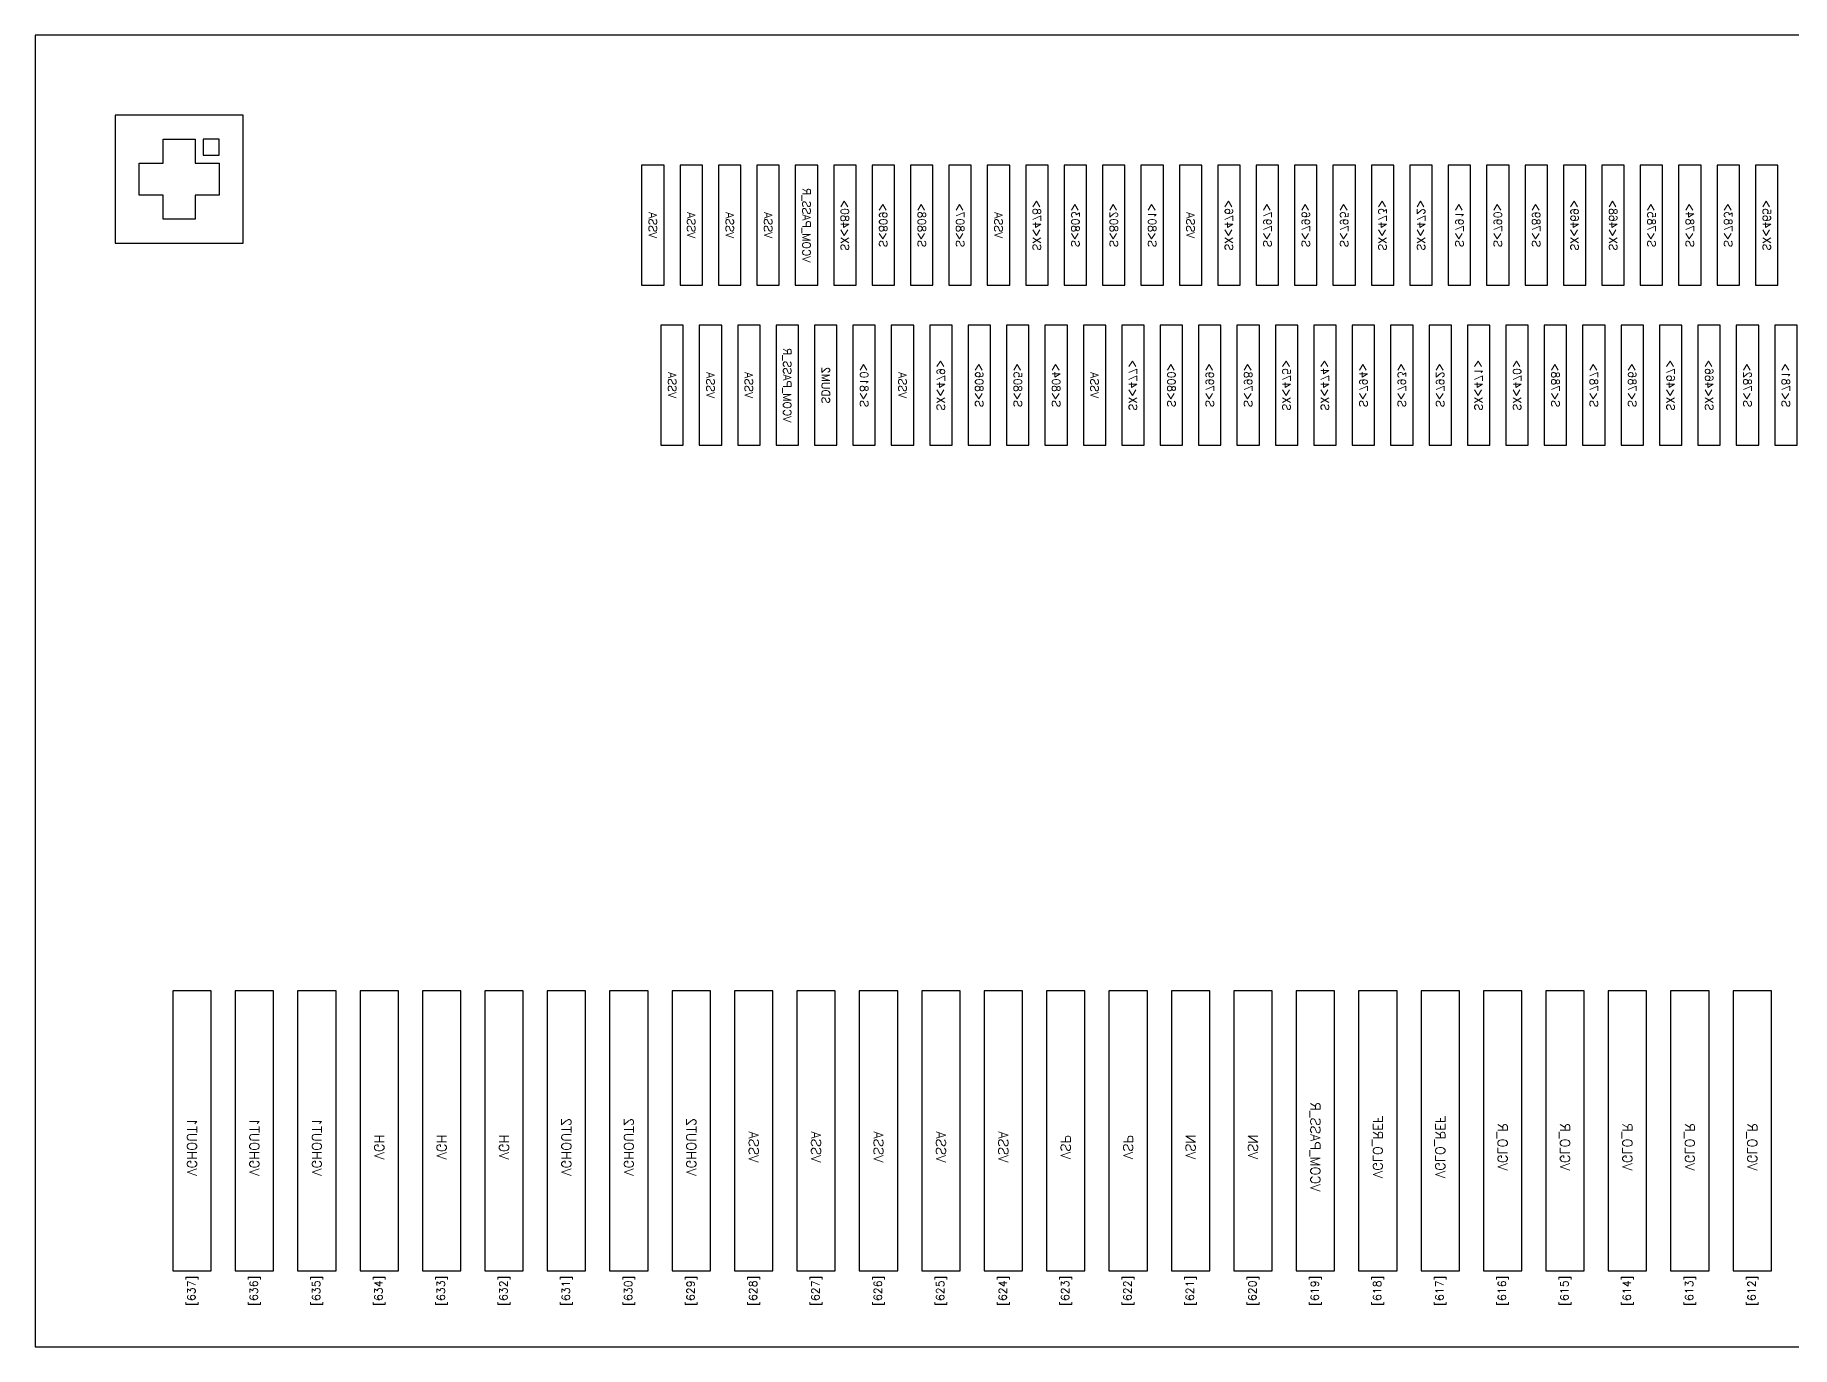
# Model space of a CAD drawing. Header units: millimetres. Extents: x 1862 to 2439, y 367 to 860.
# Drawn here: x 2045.276 to 2046.374, y 557.223 to 558.043 of the extents above; entities that cross this region are included whole.
import ezdxf
from ezdxf.enums import TextEntityAlignment as Align

# ---------------------------------------------------------------- set-up
doc = ezdxf.new("R2010")
doc.units = ezdxf.units.MM
doc.layers.add('标 注', color=3, linetype='Continuous')
doc.styles.get("Standard").update_dxf_attribs({"font": 'txt', "bigfont": 'gbcbig.shx'})

# ---------------------------------------------------------------- blocks, each defined once
blk = doc.blocks.new('LCD')
at = {"color": 6}
for points in [[(7384.9624, -537.3052), (7409.9624, -537.3052), (7409.9624, -536.4852), (7384.9624, -536.4852)], [(7385.0124, -536.6152), (7385.0924, -536.6152), (7385.0924, -536.5352), (7385.0124, -536.5352)], [(7385.0424, -536.5502), (7385.0624, -536.5502), (7385.0624, -536.5652), (7385.0774, -536.5652), (7385.0774, -536.5852), (7385.0624, -536.5852), (7385.0624, -536.6002), (7385.0424, -536.6002), (7385.0424, -536.5852), (7385.0274, -536.5852), (7385.0274, -536.5652), (7385.0424, -536.5652)], [(7385.0674, -536.5602), (7385.0774, -536.5602), (7385.0774, -536.5502), (7385.0674, -536.5502)], [(7385.3414, -536.6415), (7385.3554, -536.6415), (7385.3554, -536.5665), (7385.3414, -536.5665)], [(7385.3414, -536.6415), (7385.3554, -536.6415), (7385.3554, -536.5665), (7385.3414, -536.5665)], [(7385.3654, -536.6415), (7385.3794, -536.6415), (7385.3794, -536.5665), (7385.3654, -536.5665)], [(7385.3654, -536.6415), (7385.3794, -536.6415), (7385.3794, -536.5665), (7385.3654, -536.5665)], [(7385.3894, -536.6415), (7385.4034, -536.6415), (7385.4034, -536.5665), (7385.3894, -536.5665)], [(7385.3894, -536.6415), (7385.4034, -536.6415), (7385.4034, -536.5665), (7385.3894, -536.5665)], [(7385.4134, -536.6415), (7385.4274, -536.6415), (7385.4274, -536.5665), (7385.4134, -536.5665)], [(7385.4134, -536.6415), (7385.4274, -536.6415), (7385.4274, -536.5665), (7385.4134, -536.5665)], [(7385.4374, -536.6415), (7385.4514, -536.6415), (7385.4514, -536.5665), (7385.4374, -536.5665)], [(7385.4374, -536.6415), (7385.4514, -536.6415), (7385.4514, -536.5665), (7385.4374, -536.5665)], [(7385.4614, -536.6415), (7385.4754, -536.6415), (7385.4754, -536.5665), (7385.4614, -536.5665)], [(7385.4614, -536.6415), (7385.4754, -536.6415), (7385.4754, -536.5665), (7385.4614, -536.5665)], [(7385.4854, -536.6415), (7385.4994, -536.6415), (7385.4994, -536.5665), (7385.4854, -536.5665)], [(7385.4854, -536.6415), (7385.4994, -536.6415), (7385.4994, -536.5665), (7385.4854, -536.5665)], [(7385.5094, -536.6415), (7385.5234, -536.6415), (7385.5234, -536.5665), (7385.5094, -536.5665)], [(7385.5094, -536.6415), (7385.5234, -536.6415), (7385.5234, -536.5665), (7385.5094, -536.5665)], [(7385.5334, -536.6415), (7385.5474, -536.6415), (7385.5474, -536.5665), (7385.5334, -536.5665)], [(7385.5334, -536.6415), (7385.5474, -536.6415), (7385.5474, -536.5665), (7385.5334, -536.5665)], [(7385.5574, -536.6415), (7385.5714, -536.6415), (7385.5714, -536.5665), (7385.5574, -536.5665)], [(7385.5574, -536.6415), (7385.5714, -536.6415), (7385.5714, -536.5665), (7385.5574, -536.5665)], [(7385.5814, -536.6415), (7385.5954, -536.6415), (7385.5954, -536.5665), (7385.5814, -536.5665)], [(7385.5814, -536.6415), (7385.5954, -536.6415), (7385.5954, -536.5665), (7385.5814, -536.5665)], [(7385.6054, -536.6415), (7385.6194, -536.6415), (7385.6194, -536.5665), (7385.6054, -536.5665)], [(7385.6054, -536.6415), (7385.6194, -536.6415), (7385.6194, -536.5665), (7385.6054, -536.5665)], [(7385.6294, -536.6415), (7385.6434, -536.6415), (7385.6434, -536.5665), (7385.6294, -536.5665)], [(7385.6294, -536.6415), (7385.6434, -536.6415), (7385.6434, -536.5665), (7385.6294, -536.5665)], [(7385.6534, -536.6415), (7385.6674, -536.6415), (7385.6674, -536.5665), (7385.6534, -536.5665)], [(7385.6534, -536.6415), (7385.6674, -536.6415), (7385.6674, -536.5665), (7385.6534, -536.5665)], [(7385.6774, -536.6415), (7385.6914, -536.6415), (7385.6914, -536.5665), (7385.6774, -536.5665)], [(7385.6774, -536.6415), (7385.6914, -536.6415), (7385.6914, -536.5665), (7385.6774, -536.5665)], [(7385.7014, -536.6415), (7385.7154, -536.6415), (7385.7154, -536.5665), (7385.7014, -536.5665)], [(7385.7014, -536.6415), (7385.7154, -536.6415), (7385.7154, -536.5665), (7385.7014, -536.5665)], [(7385.7254, -536.6415), (7385.7394, -536.6415), (7385.7394, -536.5665), (7385.7254, -536.5665)], [(7385.7254, -536.6415), (7385.7394, -536.6415), (7385.7394, -536.5665), (7385.7254, -536.5665)], [(7385.7494, -536.6415), (7385.7634, -536.6415), (7385.7634, -536.5665), (7385.7494, -536.5665)], [(7385.7494, -536.6415), (7385.7634, -536.6415), (7385.7634, -536.5665), (7385.7494, -536.5665)], [(7385.7734, -536.6415), (7385.7874, -536.6415), (7385.7874, -536.5665), (7385.7734, -536.5665)], [(7385.7734, -536.6415), (7385.7874, -536.6415), (7385.7874, -536.5665), (7385.7734, -536.5665)], [(7385.7974, -536.6415), (7385.8114, -536.6415), (7385.8114, -536.5665), (7385.7974, -536.5665)], [(7385.7974, -536.6415), (7385.8114, -536.6415), (7385.8114, -536.5665), (7385.7974, -536.5665)], [(7385.8214, -536.6415), (7385.8354, -536.6415), (7385.8354, -536.5665), (7385.8214, -536.5665)], [(7385.8214, -536.6415), (7385.8354, -536.6415), (7385.8354, -536.5665), (7385.8214, -536.5665)], [(7385.8454, -536.6415), (7385.8594, -536.6415), (7385.8594, -536.5665), (7385.8454, -536.5665)], [(7385.8454, -536.6415), (7385.8594, -536.6415), (7385.8594, -536.5665), (7385.8454, -536.5665)], [(7385.8694, -536.6415), (7385.8834, -536.6415), (7385.8834, -536.5665), (7385.8694, -536.5665)], [(7385.8694, -536.6415), (7385.8834, -536.6415), (7385.8834, -536.5665), (7385.8694, -536.5665)], [(7385.8934, -536.6415), (7385.9074, -536.6415), (7385.9074, -536.5665), (7385.8934, -536.5665)], [(7385.8934, -536.6415), (7385.9074, -536.6415), (7385.9074, -536.5665), (7385.8934, -536.5665)], [(7385.9174, -536.6415), (7385.9314, -536.6415), (7385.9314, -536.5665), (7385.9174, -536.5665)], [(7385.9174, -536.6415), (7385.9314, -536.6415), (7385.9314, -536.5665), (7385.9174, -536.5665)], [(7385.9414, -536.6415), (7385.9554, -536.6415), (7385.9554, -536.5665), (7385.9414, -536.5665)], [(7385.9414, -536.6415), (7385.9554, -536.6415), (7385.9554, -536.5665), (7385.9414, -536.5665)], [(7385.9654, -536.6415), (7385.9794, -536.6415), (7385.9794, -536.5665), (7385.9654, -536.5665)], [(7385.9654, -536.6415), (7385.9794, -536.6415), (7385.9794, -536.5665), (7385.9654, -536.5665)], [(7385.9894, -536.6415), (7386.0034, -536.6415), (7386.0034, -536.5665), (7385.9894, -536.5665)], [(7385.9894, -536.6415), (7386.0034, -536.6415), (7386.0034, -536.5665), (7385.9894, -536.5665)], [(7386.0134, -536.6415), (7386.0274, -536.6415), (7386.0274, -536.5665), (7386.0134, -536.5665)], [(7386.0134, -536.6415), (7386.0274, -536.6415), (7386.0274, -536.5665), (7386.0134, -536.5665)], [(7386.0374, -536.6415), (7386.0514, -536.6415), (7386.0514, -536.5665), (7386.0374, -536.5665)], [(7386.0374, -536.6415), (7386.0514, -536.6415), (7386.0514, -536.5665), (7386.0374, -536.5665)], [(7385.3534, -536.7415), (7385.3674, -536.7415), (7385.3674, -536.6665), (7385.3534, -536.6665)], [(7385.3534, -536.7415), (7385.3674, -536.7415), (7385.3674, -536.6665), (7385.3534, -536.6665)], [(7385.3774, -536.7415), (7385.3914, -536.7415), (7385.3914, -536.6665), (7385.3774, -536.6665)], [(7385.3774, -536.7415), (7385.3914, -536.7415), (7385.3914, -536.6665), (7385.3774, -536.6665)], [(7385.4014, -536.7415), (7385.4154, -536.7415), (7385.4154, -536.6665), (7385.4014, -536.6665)], [(7385.4014, -536.7415), (7385.4154, -536.7415), (7385.4154, -536.6665), (7385.4014, -536.6665)], [(7385.4254, -536.7415), (7385.4394, -536.7415), (7385.4394, -536.6665), (7385.4254, -536.6665)], [(7385.4254, -536.7415), (7385.4394, -536.7415), (7385.4394, -536.6665), (7385.4254, -536.6665)], [(7385.4494, -536.7415), (7385.4634, -536.7415), (7385.4634, -536.6665), (7385.4494, -536.6665)], [(7385.4494, -536.7415), (7385.4634, -536.7415), (7385.4634, -536.6665), (7385.4494, -536.6665)], [(7385.4734, -536.7415), (7385.4874, -536.7415), (7385.4874, -536.6665), (7385.4734, -536.6665)], [(7385.4734, -536.7415), (7385.4874, -536.7415), (7385.4874, -536.6665), (7385.4734, -536.6665)], [(7385.4974, -536.7415), (7385.5114, -536.7415), (7385.5114, -536.6665), (7385.4974, -536.6665)], [(7385.4974, -536.7415), (7385.5114, -536.7415), (7385.5114, -536.6665), (7385.4974, -536.6665)], [(7385.5214, -536.7415), (7385.5354, -536.7415), (7385.5354, -536.6665), (7385.5214, -536.6665)], [(7385.5214, -536.7415), (7385.5354, -536.7415), (7385.5354, -536.6665), (7385.5214, -536.6665)], [(7385.5454, -536.7415), (7385.5594, -536.7415), (7385.5594, -536.6665), (7385.5454, -536.6665)], [(7385.5454, -536.7415), (7385.5594, -536.7415), (7385.5594, -536.6665), (7385.5454, -536.6665)], [(7385.5694, -536.7415), (7385.5834, -536.7415), (7385.5834, -536.6665), (7385.5694, -536.6665)], [(7385.5694, -536.7415), (7385.5834, -536.7415), (7385.5834, -536.6665), (7385.5694, -536.6665)], [(7385.5934, -536.7415), (7385.6074, -536.7415), (7385.6074, -536.6665), (7385.5934, -536.6665)], [(7385.5934, -536.7415), (7385.6074, -536.7415), (7385.6074, -536.6665), (7385.5934, -536.6665)], [(7385.6174, -536.7415), (7385.6314, -536.7415), (7385.6314, -536.6665), (7385.6174, -536.6665)], [(7385.6174, -536.7415), (7385.6314, -536.7415), (7385.6314, -536.6665), (7385.6174, -536.6665)], [(7385.6414, -536.7415), (7385.6554, -536.7415), (7385.6554, -536.6665), (7385.6414, -536.6665)], [(7385.6414, -536.7415), (7385.6554, -536.7415), (7385.6554, -536.6665), (7385.6414, -536.6665)], [(7385.6654, -536.7415), (7385.6794, -536.7415), (7385.6794, -536.6665), (7385.6654, -536.6665)], [(7385.6654, -536.7415), (7385.6794, -536.7415), (7385.6794, -536.6665), (7385.6654, -536.6665)], [(7385.6894, -536.7415), (7385.7034, -536.7415), (7385.7034, -536.6665), (7385.6894, -536.6665)], [(7385.6894, -536.7415), (7385.7034, -536.7415), (7385.7034, -536.6665), (7385.6894, -536.6665)], [(7385.7134, -536.7415), (7385.7274, -536.7415), (7385.7274, -536.6665), (7385.7134, -536.6665)], [(7385.7134, -536.7415), (7385.7274, -536.7415), (7385.7274, -536.6665), (7385.7134, -536.6665)], [(7385.7374, -536.7415), (7385.7514, -536.7415), (7385.7514, -536.6665), (7385.7374, -536.6665)], [(7385.7374, -536.7415), (7385.7514, -536.7415), (7385.7514, -536.6665), (7385.7374, -536.6665)], [(7385.7614, -536.7415), (7385.7754, -536.7415), (7385.7754, -536.6665), (7385.7614, -536.6665)], [(7385.7614, -536.7415), (7385.7754, -536.7415), (7385.7754, -536.6665), (7385.7614, -536.6665)], [(7385.7854, -536.7415), (7385.7994, -536.7415), (7385.7994, -536.6665), (7385.7854, -536.6665)], [(7385.7854, -536.7415), (7385.7994, -536.7415), (7385.7994, -536.6665), (7385.7854, -536.6665)], [(7385.8094, -536.7415), (7385.8234, -536.7415), (7385.8234, -536.6665), (7385.8094, -536.6665)], [(7385.8094, -536.7415), (7385.8234, -536.7415), (7385.8234, -536.6665), (7385.8094, -536.6665)], [(7385.8334, -536.7415), (7385.8474, -536.7415), (7385.8474, -536.6665), (7385.8334, -536.6665)], [(7385.8334, -536.7415), (7385.8474, -536.7415), (7385.8474, -536.6665), (7385.8334, -536.6665)], [(7385.8574, -536.7415), (7385.8714, -536.7415), (7385.8714, -536.6665), (7385.8574, -536.6665)], [(7385.8574, -536.7415), (7385.8714, -536.7415), (7385.8714, -536.6665), (7385.8574, -536.6665)], [(7385.8814, -536.7415), (7385.8954, -536.7415), (7385.8954, -536.6665), (7385.8814, -536.6665)], [(7385.8814, -536.7415), (7385.8954, -536.7415), (7385.8954, -536.6665), (7385.8814, -536.6665)], [(7385.9054, -536.7415), (7385.9194, -536.7415), (7385.9194, -536.6665), (7385.9054, -536.6665)], [(7385.9054, -536.7415), (7385.9194, -536.7415), (7385.9194, -536.6665), (7385.9054, -536.6665)], [(7385.9294, -536.7415), (7385.9434, -536.7415), (7385.9434, -536.6665), (7385.9294, -536.6665)], [(7385.9294, -536.7415), (7385.9434, -536.7415), (7385.9434, -536.6665), (7385.9294, -536.6665)], [(7385.9534, -536.7415), (7385.9674, -536.7415), (7385.9674, -536.6665), (7385.9534, -536.6665)], [(7385.9534, -536.7415), (7385.9674, -536.7415), (7385.9674, -536.6665), (7385.9534, -536.6665)], [(7385.9774, -536.7415), (7385.9914, -536.7415), (7385.9914, -536.6665), (7385.9774, -536.6665)], [(7385.9774, -536.7415), (7385.9914, -536.7415), (7385.9914, -536.6665), (7385.9774, -536.6665)], [(7386.0014, -536.7415), (7386.0154, -536.7415), (7386.0154, -536.6665), (7386.0014, -536.6665)], [(7386.0014, -536.7415), (7386.0154, -536.7415), (7386.0154, -536.6665), (7386.0014, -536.6665)], [(7386.0254, -536.7415), (7386.0394, -536.7415), (7386.0394, -536.6665), (7386.0254, -536.6665)], [(7386.0254, -536.7415), (7386.0394, -536.7415), (7386.0394, -536.6665), (7386.0254, -536.6665)], [(7386.0494, -536.7415), (7386.0634, -536.7415), (7386.0634, -536.6665), (7386.0494, -536.6665)], [(7386.0494, -536.7415), (7386.0634, -536.7415), (7386.0634, -536.6665), (7386.0494, -536.6665)], [(7385.0484, -537.2577), (7385.0724, -537.2577), (7385.0724, -537.0827), (7385.0484, -537.0827)], [(7385.0484, -537.2577), (7385.0724, -537.2577), (7385.0724, -537.0827), (7385.0484, -537.0827)], [(7385.0874, -537.2577), (7385.1114, -537.2577), (7385.1114, -537.0827), (7385.0874, -537.0827)], [(7385.0874, -537.2577), (7385.1114, -537.2577), (7385.1114, -537.0827), (7385.0874, -537.0827)], [(7385.1264, -537.2577), (7385.1504, -537.2577), (7385.1504, -537.0827), (7385.1264, -537.0827)], [(7385.1264, -537.2577), (7385.1504, -537.2577), (7385.1504, -537.0827), (7385.1264, -537.0827)], [(7385.1654, -537.2577), (7385.1894, -537.2577), (7385.1894, -537.0827), (7385.1654, -537.0827)], [(7385.1654, -537.2577), (7385.1894, -537.2577), (7385.1894, -537.0827), (7385.1654, -537.0827)], [(7385.2044, -537.2577), (7385.2284, -537.2577), (7385.2284, -537.0827), (7385.2044, -537.0827)], [(7385.2044, -537.2577), (7385.2284, -537.2577), (7385.2284, -537.0827), (7385.2044, -537.0827)], [(7385.2434, -537.2577), (7385.2674, -537.2577), (7385.2674, -537.0827), (7385.2434, -537.0827)], [(7385.2434, -537.2577), (7385.2674, -537.2577), (7385.2674, -537.0827), (7385.2434, -537.0827)], [(7385.2824, -537.2577), (7385.3064, -537.2577), (7385.3064, -537.0827), (7385.2824, -537.0827)], [(7385.2824, -537.2577), (7385.3064, -537.2577), (7385.3064, -537.0827), (7385.2824, -537.0827)], [(7385.3214, -537.2577), (7385.3454, -537.2577), (7385.3454, -537.0827), (7385.3214, -537.0827)], [(7385.3214, -537.2577), (7385.3454, -537.2577), (7385.3454, -537.0827), (7385.3214, -537.0827)], [(7385.3604, -537.2577), (7385.3844, -537.2577), (7385.3844, -537.0827), (7385.3604, -537.0827)], [(7385.3604, -537.2577), (7385.3844, -537.2577), (7385.3844, -537.0827), (7385.3604, -537.0827)], [(7385.3994, -537.2577), (7385.4234, -537.2577), (7385.4234, -537.0827), (7385.3994, -537.0827)], [(7385.3994, -537.2577), (7385.4234, -537.2577), (7385.4234, -537.0827), (7385.3994, -537.0827)], [(7385.4384, -537.2577), (7385.4624, -537.2577), (7385.4624, -537.0827), (7385.4384, -537.0827)], [(7385.4384, -537.2577), (7385.4624, -537.2577), (7385.4624, -537.0827), (7385.4384, -537.0827)], [(7385.4774, -537.2577), (7385.5014, -537.2577), (7385.5014, -537.0827), (7385.4774, -537.0827)], [(7385.4774, -537.2577), (7385.5014, -537.2577), (7385.5014, -537.0827), (7385.4774, -537.0827)], [(7385.5164, -537.2577), (7385.5404, -537.2577), (7385.5404, -537.0827), (7385.5164, -537.0827)], [(7385.5164, -537.2577), (7385.5404, -537.2577), (7385.5404, -537.0827), (7385.5164, -537.0827)], [(7385.5554, -537.2577), (7385.5794, -537.2577), (7385.5794, -537.0827), (7385.5554, -537.0827)], [(7385.5554, -537.2577), (7385.5794, -537.2577), (7385.5794, -537.0827), (7385.5554, -537.0827)], [(7385.5944, -537.2577), (7385.6184, -537.2577), (7385.6184, -537.0827), (7385.5944, -537.0827)], [(7385.5944, -537.2577), (7385.6184, -537.2577), (7385.6184, -537.0827), (7385.5944, -537.0827)], [(7385.6334, -537.2577), (7385.6574, -537.2577), (7385.6574, -537.0827), (7385.6334, -537.0827)], [(7385.6334, -537.2577), (7385.6574, -537.2577), (7385.6574, -537.0827), (7385.6334, -537.0827)], [(7385.6724, -537.2577), (7385.6964, -537.2577), (7385.6964, -537.0827), (7385.6724, -537.0827)], [(7385.6724, -537.2577), (7385.6964, -537.2577), (7385.6964, -537.0827), (7385.6724, -537.0827)], [(7385.7114, -537.2577), (7385.7354, -537.2577), (7385.7354, -537.0827), (7385.7114, -537.0827)], [(7385.7114, -537.2577), (7385.7354, -537.2577), (7385.7354, -537.0827), (7385.7114, -537.0827)], [(7385.7504, -537.2577), (7385.7744, -537.2577), (7385.7744, -537.0827), (7385.7504, -537.0827)], [(7385.7504, -537.2577), (7385.7744, -537.2577), (7385.7744, -537.0827), (7385.7504, -537.0827)], [(7385.7894, -537.2577), (7385.8134, -537.2577), (7385.8134, -537.0827), (7385.7894, -537.0827)], [(7385.7894, -537.2577), (7385.8134, -537.2577), (7385.8134, -537.0827), (7385.7894, -537.0827)], [(7385.8284, -537.2577), (7385.8524, -537.2577), (7385.8524, -537.0827), (7385.8284, -537.0827)], [(7385.8284, -537.2577), (7385.8524, -537.2577), (7385.8524, -537.0827), (7385.8284, -537.0827)], [(7385.8674, -537.2577), (7385.8914, -537.2577), (7385.8914, -537.0827), (7385.8674, -537.0827)], [(7385.8674, -537.2577), (7385.8914, -537.2577), (7385.8914, -537.0827), (7385.8674, -537.0827)], [(7385.9064, -537.2577), (7385.9304, -537.2577), (7385.9304, -537.0827), (7385.9064, -537.0827)], [(7385.9064, -537.2577), (7385.9304, -537.2577), (7385.9304, -537.0827), (7385.9064, -537.0827)], [(7385.9454, -537.2577), (7385.9694, -537.2577), (7385.9694, -537.0827), (7385.9454, -537.0827)], [(7385.9454, -537.2577), (7385.9694, -537.2577), (7385.9694, -537.0827), (7385.9454, -537.0827)], [(7385.9844, -537.2577), (7386.0084, -537.2577), (7386.0084, -537.0827), (7385.9844, -537.0827)], [(7385.9844, -537.2577), (7386.0084, -537.2577), (7386.0084, -537.0827), (7385.9844, -537.0827)], [(7386.0234, -537.2577), (7386.0474, -537.2577), (7386.0474, -537.0827), (7386.0234, -537.0827)], [(7386.0234, -537.2577), (7386.0474, -537.2577), (7386.0474, -537.0827), (7386.0234, -537.0827)]]:
    blk.add_lwpolyline(points, close=True, dxfattribs=at)
at = {"color": 6, "text_generation_flag": 4}
for s, height, p in [('VCOM_PASS_R', 0.005, (7385.4444, -536.604)), ('SX<480>', 0.005, (7385.4684, -536.604)), ('S<809>', 0.005, (7385.4924, -536.604)), ('S<808>', 0.005, (7385.5164, -536.604)), ('S<807>', 0.005, (7385.5404, -536.604)), ('SX<478>', 0.005, (7385.5884, -536.604)), ('S<803>', 0.005, (7385.6124, -536.604)), ('S<802>', 0.005, (7385.6364, -536.604)), ('S<801>', 0.005, (7385.6604, -536.604)), ('SX<476>', 0.005, (7385.7084, -536.604)), ('S<797>', 0.005, (7385.7324, -536.604)), ('S<796>', 0.005, (7385.7564, -536.604)), ('S<795>', 0.005, (7385.7804, -536.604)), ('SX<473>', 0.005, (7385.8044, -536.604)), ('SX<472>', 0.005, (7385.8284, -536.604)), ('S<791>', 0.005, (7385.8524, -536.604)), ('S<790>', 0.005, (7385.8764, -536.604)), ('S<789>', 0.005, (7385.9004, -536.604)), ('SX<469>', 0.005, (7385.9244, -536.604)), ('SX<468>', 0.005, (7385.9484, -536.604)), ('S<785>', 0.005, (7385.9724, -536.604)), ('S<784>', 0.005, (7385.9964, -536.604)), ('S<783>', 0.005, (7386.0204, -536.604)), ('SX<465>', 0.005, (7386.0444, -536.604)), ('VSSA', 0.005, (7385.3484, -536.604)), ('VSSA', 0.005, (7385.3724, -536.604)), ('VSSA', 0.005, (7385.3964, -536.604)), ('VSSA', 0.005, (7385.4204, -536.604)), ('VSSA', 0.005, (7385.5644, -536.604)), ('VSSA', 0.005, (7385.6844, -536.604)), ('VCOM_PASS_R', 0.005, (7385.4324, -536.704)), ('SX<479>', 0.005, (7385.5284, -536.704)), ('SX<477>', 0.005, (7385.6484, -536.704)), ('SX<475>', 0.005, (7385.7444, -536.704)), ('SX<474>', 0.005, (7385.7684, -536.704)), ('SX<471>', 0.005, (7385.8644, -536.704)), ('SX<470>', 0.005, (7385.8884, -536.704)), ('SX<467>', 0.005, (7385.9844, -536.704)), ('SX<466>', 0.005, (7386.0084, -536.704)), ('VSSA', 0.005, (7385.3604, -536.704)), ('VSSA', 0.005, (7385.3844, -536.704)), ('VSSA', 0.005, (7385.4084, -536.704)), ('SDUM2', 0.005, (7385.4564, -536.704)), ('S<810>', 0.005, (7385.4804, -536.704)), ('VSSA', 0.005, (7385.5044, -536.704)), ('S<806>', 0.005, (7385.5524, -536.704)), ('S<805>', 0.005, (7385.5764, -536.704)), ('S<804>', 0.005, (7385.6004, -536.704)), ('VSSA', 0.005, (7385.6244, -536.704)), ('S<800>', 0.005, (7385.6724, -536.704)), ('S<799>', 0.005, (7385.6964, -536.704)), ('S<798>', 0.005, (7385.7204, -536.704)), ('S<794>', 0.005, (7385.7924, -536.704)), ('S<793>', 0.005, (7385.8164, -536.704)), ('S<792>', 0.005, (7385.8404, -536.704)), ('S<788>', 0.005, (7385.9124, -536.704)), ('S<787>', 0.005, (7385.9364, -536.704)), ('S<786>', 0.005, (7385.9604, -536.704)), ('S<782>', 0.005, (7386.0324, -536.704)), ('S<781>', 0.005, (7386.0564, -536.704)), ('VCOM_PASS_R', 0.006, (7385.7624, -537.1802)), ('VGLO_REF', 0.006, (7385.8014, -537.1802)), ('VGLO_REF', 0.006, (7385.8404, -537.1802)), ('VGHOUT1', 0.006, (7385.0604, -537.1802)), ('VGHOUT1', 0.006, (7385.0994, -537.1802)), ('VGHOUT1', 0.006, (7385.1384, -537.1802)), ('VGHOUT2', 0.006, (7385.2944, -537.1802)), ('VGHOUT2', 0.006, (7385.3334, -537.1802)), ('VGHOUT2', 0.006, (7385.3724, -537.1802)), ('VSSA', 0.006, (7385.4114, -537.1802)), ('VSSA', 0.006, (7385.4504, -537.1802)), ('VSSA', 0.006, (7385.4894, -537.1802)), ('VSSA', 0.006, (7385.5284, -537.1802)), ('VSSA', 0.006, (7385.5674, -537.1802)), ('VGLO_R', 0.006, (7385.8794, -537.1802)), ('VGLO_R', 0.006, (7385.9184, -537.1802)), ('VGLO_R', 0.006, (7385.9574, -537.1802)), ('VGLO_R', 0.006, (7385.9964, -537.1802)), ('VGLO_R', 0.006, (7386.0354, -537.1802)), ('VGH', 0.006, (7385.1774, -537.1802)), ('VGH', 0.006, (7385.2164, -537.1802)), ('VGH', 0.006, (7385.2554, -537.1802)), ('VSP', 0.006, (7385.6064, -537.1802)), ('VSP', 0.006, (7385.6454, -537.1802)), ('VSN', 0.006, (7385.6844, -537.1802)), ('VSN', 0.006, (7385.7234, -537.1802))]:
    blk.add_text(s, height=height, rotation=90, dxfattribs=at).set_placement(p, align=Align.MIDDLE_CENTER)
at = {"color": 6}
for s, p in [('[637]', (7385.06, -537.2701)), ('[636]', (7385.099, -537.2701)), ('[635]', (7385.138, -537.2701)), ('[634]', (7385.177, -537.2701)), ('[633]', (7385.216, -537.2701)), ('[632]', (7385.255, -537.2701)), ('[631]', (7385.294, -537.2701)), ('[630]', (7385.333, -537.2701)), ('[629]', (7385.372, -537.2701)), ('[628]', (7385.411, -537.2701)), ('[627]', (7385.45, -537.2701)), ('[626]', (7385.489, -537.2701)), ('[625]', (7385.528, -537.2701)), ('[624]', (7385.567, -537.2701)), ('[623]', (7385.606, -537.2701)), ('[622]', (7385.645, -537.2701)), ('[621]', (7385.684, -537.2701)), ('[620]', (7385.723, -537.2701)), ('[619]', (7385.762, -537.2701)), ('[618]', (7385.801, -537.2701)), ('[617]', (7385.84, -537.2701)), ('[616]', (7385.879, -537.2701)), ('[615]', (7385.918, -537.2701)), ('[614]', (7385.957, -537.2701)), ('[613]', (7385.996, -537.2701)), ('[612]', (7386.035, -537.2701))]:
    blk.add_text(s, height=0.005, rotation=90, dxfattribs=at).set_placement(p, align=Align.MIDDLE_CENTER)

msp = doc.modelspace()

# ---------------------------------------------------------------- block references
at = {"layer": '标 注', "color": 7}
msp.add_blockref('LCD', (-5339.6862, 1094.5278), dxfattribs=at)

doc.saveas('drawing.dxf')
